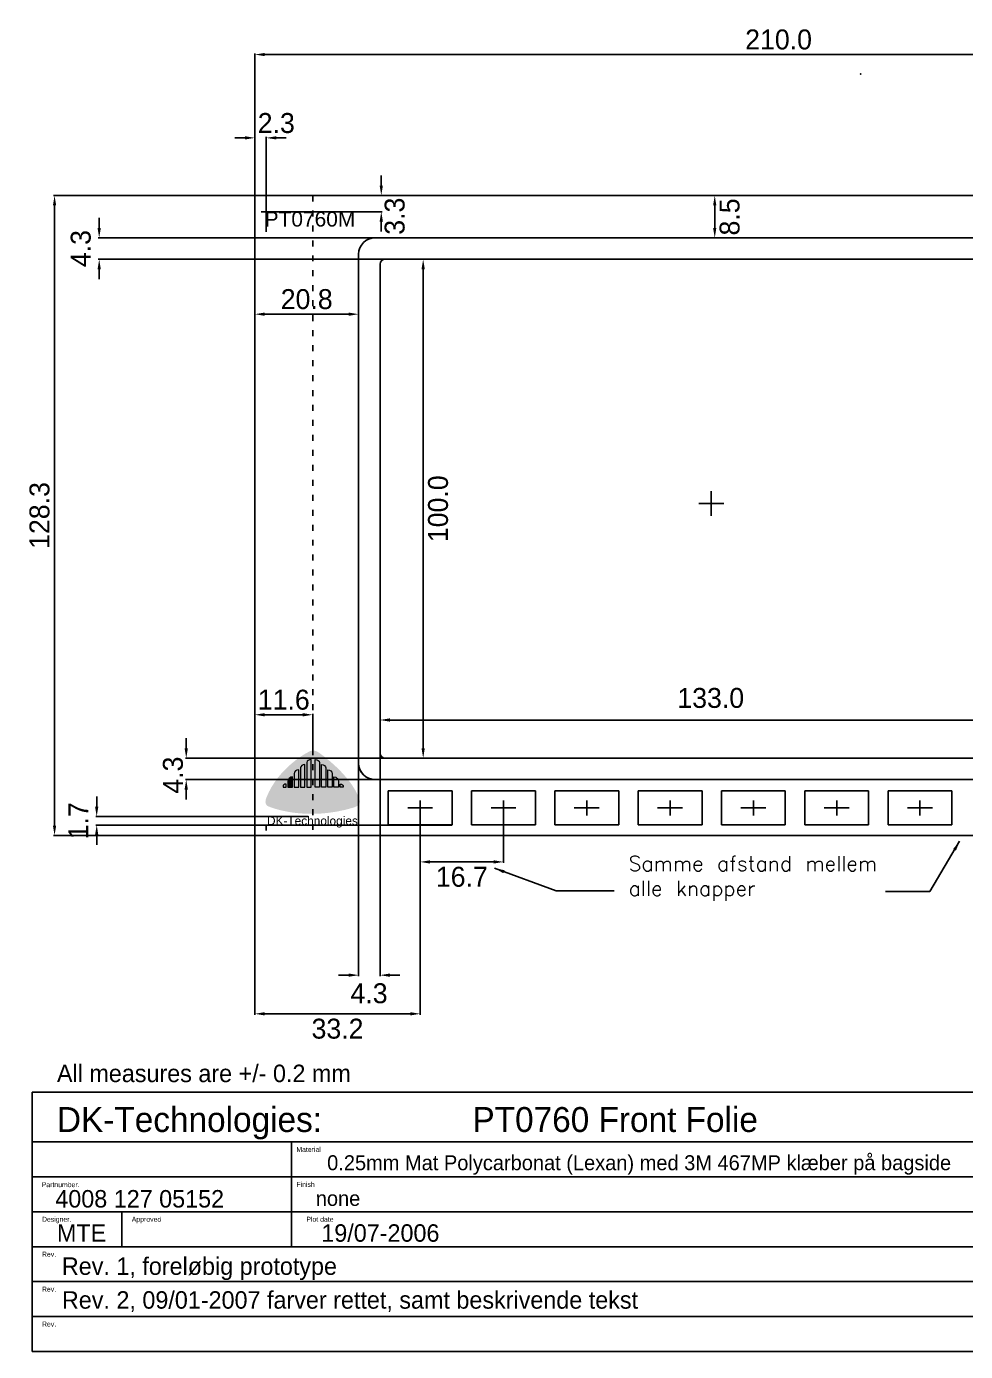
# Model space of a CAD drawing. Header units: millimetres. Extents: x 34 to 553, y -42 to 370.
# Drawn here: x 34 to 222.2, y -42.2 to 223.4 of the extents above; entities that cross this region are included whole.
import ezdxf

# ---------------------------------------------------------------- set-up
doc = ezdxf.new("R2010")
doc.units = ezdxf.units.MM
doc.linetypes.add('ACAD_ISO03W100', pattern=[30, 12, -18])
for name, color, linetype in [('Forplade', 4, 'Continuous'), ('LOGO_LARGE_IMAGE', 1, 'Continuous'), ('MSD200C', 4, 'Continuous'), ('ramme', 4, 'Continuous'), ('ramme_head', 2, 'Continuous')]:
    doc.layers.add(name, color=color, linetype=linetype)
doc.styles.add('DK-Audio', font='ARIAL.TTF')
doc.dimstyles.new('DK-audio', dxfattribs={"dimtxt": 4, "dimasz": 2, "dimexe": 0.18, "dimexo": 0.0625, "dimgap": 1, "dimtad": 2, "dimdec": 1, "dimzin": 0, "dimdsep": 46, "dimtxsty": 'Standard', "dimcen": 5, "dimadec": 1, "dimazin": 0, "dimtfac": 1, "dimtdec": 1, "dimtofl": 0, "dimtmove": 2, "dimatfit": 3, "dimfxl": 0, "dimtolj": 1, "dimtzin": 0, "dimarcsym": 0})

# ---------------------------------------------------------------- blocks, each defined once
blk = doc.blocks.new('*D22')
at = {"layer": 'DEFPOINTS', "color": 0, "ltscale": 0.1}
for p in [(39.6, 189.55), (79.75, 189.55), (79.75, 61.25)]:
    blk.add_point(p, dxfattribs=at)
at = {"layer": 'ramme', "color": 0, "lineweight": -2, "ltscale": 0.1}
for p, q in [((79.69, 189.55), (39.42, 189.55)), ((39.6, 63.25), (39.6, 187.55)), ((79.69, 61.25), (39.42, 61.25))]:
    blk.add_line(p, q, dxfattribs=at)
at = {"layer": 'ramme', "color": 0, "ltscale": 0.1}
for points in [[(39.27, 187.55), (39.93, 187.55), (39.6, 189.55)], [(39.27, 63.25), (39.93, 63.25), (39.6, 61.25)]]:
    blk.add_solid(points, dxfattribs=at)
at = {"layer": 'ramme', "color": 0, "ltscale": 0.1, "insert": (36.6, 125.4), "char_height": 4, "attachment_point": 5, "rotation": 90}
blk.add_mtext('\\A1;128.3', dxfattribs=at)
blk = doc.blocks.new('*D24')
at = {"layer": 'DEFPOINTS', "color": 0, "ltscale": 0.1}
for p in [(289.75, 217.8), (79.75, 189.55), (289.75, 189.55)]:
    blk.add_point(p, dxfattribs=at)
at = {"layer": 'ramme', "color": 0, "lineweight": -2, "ltscale": 0.1}
for p, q in [((79.75, 189.61), (79.75, 217.98)), ((289.75, 189.61), (289.75, 217.98)), ((81.75, 217.8), (287.75, 217.8))]:
    blk.add_line(p, q, dxfattribs=at)
at = {"layer": 'ramme', "color": 0, "ltscale": 0.1}
for points in [[(81.75, 218.13), (81.75, 217.47), (79.75, 217.8)], [(287.75, 218.13), (287.75, 217.47), (289.75, 217.8)]]:
    blk.add_solid(points, dxfattribs=at)
at = {"layer": 'ramme', "color": 0, "ltscale": 0.1, "insert": (184.75, 220.8), "char_height": 4, "attachment_point": 5}
blk.add_mtext('\\A1;210.0', dxfattribs=at)
blk = doc.blocks.new('*D30')
at = {"layer": 'DEFPOINTS', "color": 0, "ltscale": 0.1}
for p in [(48.55, 181.05), (106.05, 181.05), (106.05, 176.75)]:
    blk.add_point(p, dxfattribs=at)
at = {"layer": 'ramme', "color": 0, "lineweight": -2, "ltscale": 0.1}
for p, q in [((48.55, 183.05), (48.55, 185.05)), ((105.99, 181.05), (48.37, 181.05)), ((105.99, 176.75), (48.37, 176.75)), ((48.55, 174.75), (48.55, 172.75))]:
    blk.add_line(p, q, dxfattribs=at)
at = {"layer": 'ramme', "color": 0, "ltscale": 0.1}
for points in [[(48.22, 183.05), (48.88, 183.05), (48.55, 181.05)], [(48.22, 174.75), (48.88, 174.75), (48.55, 176.75)]]:
    blk.add_solid(points, dxfattribs=at)
at = {"layer": 'ramme', "color": 0, "ltscale": 0.1, "insert": (44.87, 178.9), "char_height": 4, "attachment_point": 5, "rotation": 90}
blk.add_mtext('\\A1;4.3', dxfattribs=at)
blk = doc.blocks.new('*D31')
at = {"layer": 'DEFPOINTS', "color": 0, "ltscale": 0.1}
for p in [(104.85, 77.9), (100.55, 75.8), (104.85, 33.25)]:
    blk.add_point(p, dxfattribs=at)
at = {"layer": 'ramme', "color": 0, "lineweight": -2, "ltscale": 0.1}
for p, q in [((104.85, 77.84), (104.85, 33.07)), ((100.55, 75.74), (100.55, 33.07)), ((98.55, 33.25), (96.55, 33.25)), ((106.85, 33.25), (108.85, 33.25))]:
    blk.add_line(p, q, dxfattribs=at)
at = {"layer": 'ramme', "color": 0, "ltscale": 0.1}
for points in [[(98.55, 33.58), (98.55, 32.92), (100.55, 33.25)], [(106.85, 33.58), (106.85, 32.92), (104.85, 33.25)]]:
    blk.add_solid(points, dxfattribs=at)
at = {"layer": 'ramme', "color": 0, "ltscale": 0.1, "insert": (102.65, 29.6), "char_height": 4, "attachment_point": 5}
blk.add_mtext('\\A1;4.3', dxfattribs=at)
blk = doc.blocks.new('*D32')
at = {"layer": 'DEFPOINTS', "color": 0, "ltscale": 0.1}
for p in [(79.75, 165.75), (79.75, 139.5), (100.55, 139.5)]:
    blk.add_point(p, dxfattribs=at)
at = {"layer": 'ramme', "color": 0, "lineweight": -2, "ltscale": 0.1}
for p, q in [((79.75, 139.56), (79.75, 165.93)), ((98.55, 165.75), (81.75, 165.75)), ((100.55, 139.56), (100.55, 165.93))]:
    blk.add_line(p, q, dxfattribs=at)
at = {"layer": 'ramme', "color": 0, "ltscale": 0.1}
for points in [[(81.75, 166.08), (81.75, 165.42), (79.75, 165.75)], [(98.55, 166.08), (98.55, 165.42), (100.55, 165.75)]]:
    blk.add_solid(points, dxfattribs=at)
at = {"layer": 'ramme', "color": 0, "ltscale": 0.1, "insert": (90.15, 168.75), "char_height": 4, "attachment_point": 5}
blk.add_mtext('\\A1;20.8', dxfattribs=at)
blk = doc.blocks.new('*D33')
at = {"layer": 'DEFPOINTS', "color": 0, "ltscale": 0.1}
for p in [(105.85, 76.75), (66, 72.45), (105.85, 72.45)]:
    blk.add_point(p, dxfattribs=at)
at = {"layer": 'ramme', "color": 0, "lineweight": -2, "ltscale": 0.1}
for p, q in [((66, 78.75), (66, 80.75)), ((105.79, 76.75), (65.82, 76.75)), ((105.79, 72.45), (65.82, 72.45)), ((66, 70.45), (66, 68.45))]:
    blk.add_line(p, q, dxfattribs=at)
at = {"layer": 'ramme', "color": 0, "ltscale": 0.1}
for points in [[(65.67, 78.75), (66.33, 78.75), (66, 76.75)], [(65.67, 70.45), (66.33, 70.45), (66, 72.45)]]:
    blk.add_solid(points, dxfattribs=at)
at = {"layer": 'ramme', "color": 0, "ltscale": 0.1, "insert": (63.35, 73.35), "char_height": 4, "attachment_point": 5, "rotation": 90}
blk.add_mtext('\\A1;4.3', dxfattribs=at)
blk = doc.blocks.new('*D42')
at = {"layer": 'DEFPOINTS', "color": 0, "ltscale": 0.1}
for p in [(112.9, 66.75), (129.6, 66.75), (129.6, 55.95)]:
    blk.add_point(p, dxfattribs=at)
at = {"layer": 'ramme', "color": 0, "lineweight": -2, "ltscale": 0.1}
for p, q in [((112.9, 66.69), (112.9, 55.77)), ((129.6, 66.69), (129.6, 55.77)), ((114.9, 55.95), (127.6, 55.95))]:
    blk.add_line(p, q, dxfattribs=at)
at = {"layer": 'ramme', "color": 0, "ltscale": 0.1}
for points in [[(114.9, 56.28), (114.9, 55.62), (112.9, 55.95)], [(127.6, 56.28), (127.6, 55.62), (129.6, 55.95)]]:
    blk.add_solid(points, dxfattribs=at)
at = {"layer": 'ramme', "color": 0, "ltscale": 0.1, "insert": (121.25, 52.95), "char_height": 4, "attachment_point": 5}
blk.add_mtext('\\A1;16.7', dxfattribs=at)
blk = doc.blocks.new('*D47')
at = {"layer": 'DEFPOINTS', "color": 0, "ltscale": 0.1}
for p in [(104.85, 153.7), (237.85, 153.75), (104.85, 84.4)]:
    blk.add_point(p, dxfattribs=at)
at = {"layer": 'ramme', "color": 0, "lineweight": -2, "ltscale": 0.1}
for p, q in [((104.85, 153.64), (104.85, 84.22)), ((237.85, 153.69), (237.85, 84.22)), ((235.85, 84.4), (106.85, 84.4))]:
    blk.add_line(p, q, dxfattribs=at)
at = {"layer": 'ramme', "color": 0, "ltscale": 0.1}
for points in [[(106.85, 84.73), (106.85, 84.07), (104.85, 84.4)], [(235.85, 84.73), (235.85, 84.07), (237.85, 84.4)]]:
    blk.add_solid(points, dxfattribs=at)
at = {"layer": 'ramme', "color": 0, "ltscale": 0.1, "insert": (171.15, 88.8), "char_height": 4, "attachment_point": 5}
blk.add_mtext('\\A1;133.0', dxfattribs=at)
blk = doc.blocks.new('*D48')
at = {"layer": 'DEFPOINTS', "color": 0, "ltscale": 0.1}
for p in [(105.95, 176.75), (105.9, 76.75), (113.5, 76.75)]:
    blk.add_point(p, dxfattribs=at)
at = {"layer": 'ramme', "color": 0, "lineweight": -2, "ltscale": 0.1}
for p, q in [((106.01, 176.75), (113.68, 176.75)), ((113.5, 174.75), (113.5, 78.75)), ((105.96, 76.75), (113.68, 76.75))]:
    blk.add_line(p, q, dxfattribs=at)
at = {"layer": 'ramme', "color": 0, "ltscale": 0.1}
for points in [[(113.17, 174.75), (113.83, 174.75), (113.5, 176.75)], [(113.17, 78.75), (113.83, 78.75), (113.5, 76.75)]]:
    blk.add_solid(points, dxfattribs=at)
at = {"layer": 'ramme', "color": 0, "ltscale": 0.1, "insert": (116.5, 126.75), "char_height": 4, "attachment_point": 5, "rotation": 90}
blk.add_mtext('\\A1;100.0', dxfattribs=at)
blk = doc.blocks.new('*D49')
at = {"layer": 'DEFPOINTS', "color": 0, "ltscale": 0.1}
for p in [(158.2, 189.55), (171.95, 189.55), (158.2, 181.05)]:
    blk.add_point(p, dxfattribs=at)
at = {"layer": 'ramme', "color": 0, "lineweight": -2, "ltscale": 0.1}
for p, q in [((158.26, 189.55), (172.13, 189.55)), ((171.95, 183.05), (171.95, 187.55)), ((158.26, 181.05), (172.13, 181.05))]:
    blk.add_line(p, q, dxfattribs=at)
at = {"layer": 'ramme', "color": 0, "ltscale": 0.1}
for points in [[(171.62, 187.55), (172.28, 187.55), (171.95, 189.55)], [(171.62, 183.05), (172.28, 183.05), (171.95, 181.05)]]:
    blk.add_solid(points, dxfattribs=at)
at = {"layer": 'ramme', "color": 0, "ltscale": 0.1, "insert": (174.95, 185.25), "char_height": 4, "attachment_point": 5, "rotation": 90}
blk.add_mtext('\\A1;8.5', dxfattribs=at)
blk = doc.blocks.new('*D50')
at = {"layer": 'DEFPOINTS', "color": 0, "ltscale": 0.1}
for p in [(79.75, 201.1), (79.75, 186.3), (82.05, 186.3)]:
    blk.add_point(p, dxfattribs=at)
at = {"layer": 'ramme', "color": 0, "lineweight": -2, "ltscale": 0.1}
for p, q in [((77.75, 201.1), (75.75, 201.1)), ((79.75, 186.36), (79.75, 201.28)), ((82.05, 186.36), (82.05, 201.28)), ((84.05, 201.1), (86.05, 201.1))]:
    blk.add_line(p, q, dxfattribs=at)
at = {"layer": 'ramme', "color": 0, "ltscale": 0.1}
for points in [[(77.75, 201.43), (77.75, 200.77), (79.75, 201.1)], [(84.05, 201.43), (84.05, 200.77), (82.05, 201.1)]]:
    blk.add_solid(points, dxfattribs=at)
at = {"layer": 'ramme', "color": 0, "ltscale": 0.1, "insert": (84.05, 204.05), "char_height": 4, "attachment_point": 5}
blk.add_mtext('\\A1;2.3', dxfattribs=at)
blk = doc.blocks.new('*D51')
at = {"layer": 'DEFPOINTS', "color": 0, "ltscale": 0.1}
for p in [(99.55, 189.55), (105.1, 189.55), (99.55, 186.3)]:
    blk.add_point(p, dxfattribs=at)
at = {"layer": 'ramme', "color": 0, "lineweight": -2, "ltscale": 0.1}
for p, q in [((105.1, 191.55), (105.1, 193.55)), ((99.61, 189.55), (105.28, 189.55)), ((99.61, 186.3), (105.28, 186.3)), ((105.1, 184.3), (105.1, 182.3))]:
    blk.add_line(p, q, dxfattribs=at)
at = {"layer": 'ramme', "color": 0, "ltscale": 0.1}
for points in [[(104.77, 191.55), (105.43, 191.55), (105.1, 189.55)], [(104.77, 184.3), (105.43, 184.3), (105.1, 186.3)]]:
    blk.add_solid(points, dxfattribs=at)
at = {"layer": 'ramme', "color": 0, "ltscale": 0.1, "insert": (107.8, 185.4), "char_height": 4, "attachment_point": 5, "rotation": 90}
blk.add_mtext('\\A1;3.3', dxfattribs=at)
blk = doc.blocks.new('*D60')
at = {"layer": 'DEFPOINTS', "color": 0, "ltscale": 0.1}
for p in [(112.9, 66.75), (79.75, 61.25), (79.75, 25.5)]:
    blk.add_point(p, dxfattribs=at)
at = {"layer": 'ramme', "color": 0, "lineweight": -2, "ltscale": 0.1}
for p, q in [((112.9, 66.69), (112.9, 25.32)), ((79.75, 61.19), (79.75, 25.32)), ((110.9, 25.5), (81.75, 25.5))]:
    blk.add_line(p, q, dxfattribs=at)
at = {"layer": 'ramme', "color": 0, "ltscale": 0.1}
for points in [[(81.75, 25.83), (81.75, 25.17), (79.75, 25.5)], [(110.9, 25.83), (110.9, 25.17), (112.9, 25.5)]]:
    blk.add_solid(points, dxfattribs=at)
at = {"layer": 'ramme', "color": 0, "ltscale": 0.1, "insert": (96.33, 22.5), "char_height": 4, "attachment_point": 5}
blk.add_mtext('\\A1;33.2', dxfattribs=at)
blk = doc.blocks.new('*D66')
at = {"layer": 'DEFPOINTS', "color": 0, "ltscale": 0.1}
for p in [(48.05, 65.05), (90.5, 65.05), (90.5, 63.35)]:
    blk.add_point(p, dxfattribs=at)
at = {"layer": 'ramme', "color": 0, "lineweight": -2, "ltscale": 0.1}
for p, q in [((48.05, 67.05), (48.05, 69.05)), ((90.44, 65.05), (47.87, 65.05)), ((90.44, 63.35), (47.87, 63.35)), ((48.05, 61.35), (48.05, 59.35))]:
    blk.add_line(p, q, dxfattribs=at)
at = {"layer": 'ramme', "color": 0, "ltscale": 0.1}
for points in [[(47.72, 67.05), (48.38, 67.05), (48.05, 65.05)], [(47.72, 61.35), (48.38, 61.35), (48.05, 63.35)]]:
    blk.add_solid(points, dxfattribs=at)
at = {"layer": 'ramme', "color": 0, "ltscale": 0.1, "insert": (44.37, 64.2), "char_height": 4, "attachment_point": 5, "rotation": 90}
blk.add_mtext('\\A1;1.7', dxfattribs=at)
blk = doc.blocks.new('*D69')
at = {"layer": 'DEFPOINTS', "color": 0, "ltscale": 0.1}
for p in [(79.75, 85.45), (79.75, 78.25), (91.35, 78.25)]:
    blk.add_point(p, dxfattribs=at)
at = {"layer": 'ramme', "color": 0, "lineweight": -2, "ltscale": 0.1}
for p, q in [((79.75, 78.31), (79.75, 85.63)), ((89.35, 85.45), (81.75, 85.45)), ((91.35, 78.31), (91.35, 85.63))]:
    blk.add_line(p, q, dxfattribs=at)
at = {"layer": 'ramme', "color": 0, "ltscale": 0.1}
for points in [[(81.75, 85.78), (81.75, 85.12), (79.75, 85.45)], [(89.35, 85.78), (89.35, 85.12), (91.35, 85.45)]]:
    blk.add_solid(points, dxfattribs=at)
at = {"layer": 'ramme', "color": 0, "ltscale": 0.1, "insert": (85.55, 88.45), "char_height": 4, "attachment_point": 5}
blk.add_mtext('\\A1;11.6', dxfattribs=at)

msp = doc.modelspace()

# ---------------------------------------------------------------- hatches: boundary and pattern name
at = {"linetype": 'Continuous', "lineweight": 0}
h = msp.add_hatch(color=256, dxfattribs=at)
edge = h.paths.add_edge_path()
edge.add_spline(control_points=[(88.9, 74.8), (88.9, 75.12), (89.3, 75.5), (89.8, 75.5), (89.8, 75.5), (89.79, 74.93), (89.79, 74.93), (89.79, 74.93), (89.79, 70.93), (89.79, 70.93), (89.79, 70.93), (88.9, 70.93), (88.9, 70.93), (88.9, 70.93), (88.9, 74.8), (88.9, 74.8)], knot_values=[0, 0, 0, 0, 1, 1, 1, 2, 2, 2, 3, 3, 3, 4, 4, 4, 5, 5, 5, 5], degree=3, periodic=0)
edge = h.paths.add_edge_path()
edge.add_spline(control_points=[(90.16, 75.91), (90.16, 76.21), (90.56, 76.45), (91.06, 76.45), (91.06, 76.45), (91.05, 75.92), (91.05, 75.92), (91.05, 75.92), (91.05, 70.93), (91.05, 70.93), (91.05, 70.93), (90.16, 70.93), (90.16, 70.93), (90.16, 70.93), (90.16, 75.91), (90.16, 75.91)], knot_values=[0, 0, 0, 0, 1, 1, 1, 2, 2, 2, 3, 3, 3, 4, 4, 4, 5, 5, 5, 5], degree=3, periodic=0)
edge = h.paths.add_edge_path()
edge.add_spline(control_points=[(92.74, 75.91), (92.74, 76.21), (92.34, 76.45), (91.84, 76.45), (91.84, 76.45), (91.85, 75.92), (91.85, 75.92), (91.85, 75.92), (91.85, 70.93), (91.85, 70.93), (91.85, 70.93), (92.74, 70.93), (92.74, 70.93), (92.74, 70.93), (92.74, 75.91), (92.74, 75.91)], knot_values=[0, 0, 0, 0, 1, 1, 1, 2, 2, 2, 3, 3, 3, 4, 4, 4, 5, 5, 5, 5], degree=3, periodic=0)
edge = h.paths.add_edge_path()
edge.add_spline(control_points=[(94, 74.8), (94, 75.12), (93.6, 75.5), (93.1, 75.5), (93.1, 75.5), (93.11, 74.93), (93.11, 74.93), (93.11, 74.93), (93.11, 70.93), (93.11, 70.93), (93.11, 70.93), (94, 70.93), (94, 70.93), (94, 70.93), (94, 74.8), (94, 74.8)], knot_values=[0, 0, 0, 0, 1, 1, 1, 2, 2, 2, 3, 3, 3, 4, 4, 4, 5, 5, 5, 5], degree=3, periodic=0)
edge = h.paths.add_edge_path()
edge.add_spline(control_points=[(95.26, 73.68), (95.26, 74), (94.85, 74.44), (94.36, 74.44), (94.36, 74.44), (94.36, 73.74), (94.36, 73.74), (94.36, 73.74), (94.36, 70.93), (94.36, 70.93), (94.36, 70.93), (95.26, 70.93), (95.26, 70.93), (95.26, 70.93), (95.26, 73.68), (95.26, 73.68)], knot_values=[0, 0, 0, 0, 1, 1, 1, 2, 2, 2, 3, 3, 3, 4, 4, 4, 5, 5, 5, 5], degree=3, periodic=0)
edge = h.paths.add_edge_path()
edge.add_spline(control_points=[(96.51, 72.16), (96.51, 72.45), (96.11, 73.03), (95.61, 73.03), (95.61, 73.03), (95.62, 72.2), (95.62, 72.2), (95.62, 72.2), (95.62, 70.93), (95.62, 70.93), (95.62, 70.93), (96.51, 70.93), (96.51, 70.93), (96.51, 70.93), (96.51, 72.16), (96.51, 72.16)], knot_values=[0, 0, 0, 0, 1, 1, 1, 2, 2, 2, 3, 3, 3, 4, 4, 4, 5, 5, 5, 5], degree=3, periodic=0)
edge = h.paths.add_edge_path()
edge.add_spline(control_points=[(97.49, 71.14), (97.49, 71.35), (97.21, 71.57), (96.86, 71.57), (96.86, 71.57), (96.87, 71.14), (96.87, 71.14), (96.87, 71.14), (96.87, 70.94), (96.87, 70.94), (96.87, 70.94), (97.49, 70.94), (97.49, 70.94), (97.49, 70.94), (97.49, 71.14), (97.49, 71.14)], knot_values=[0, 0, 0, 0, 1, 1, 1, 2, 2, 2, 3, 3, 3, 4, 4, 4, 5, 5, 5, 5], degree=3, periodic=0)
edge = h.paths.add_edge_path()
edge.add_spline(control_points=[(85.41, 71.14), (85.41, 71.35), (85.69, 71.57), (86.04, 71.57), (86.04, 71.57), (86.03, 71.14), (86.03, 71.14), (86.03, 71.14), (86.03, 70.94), (86.03, 70.94), (86.03, 70.94), (85.41, 70.94), (85.41, 70.94), (85.41, 70.94), (85.41, 71.14), (85.41, 71.14)], knot_values=[0, 0, 0, 0, 1, 1, 1, 2, 2, 2, 3, 3, 3, 4, 4, 4, 5, 5, 5, 5], degree=3, periodic=0)
h = msp.add_hatch(color=256, dxfattribs=at)
edge = h.paths.add_edge_path()
edge.add_spline(control_points=[(87.64, 73.68), (87.64, 74), (88.05, 74.44), (88.54, 74.44), (88.54, 74.44), (88.54, 73.74), (88.54, 73.74), (88.54, 73.74), (88.54, 70.93), (88.54, 70.93), (88.54, 70.93), (87.64, 70.93), (87.64, 70.93), (87.64, 70.93), (87.64, 73.68), (87.64, 73.68)], knot_values=[0, 0, 0, 0, 1, 1, 1, 2, 2, 2, 3, 3, 3, 4, 4, 4, 5, 5, 5, 5], degree=3, periodic=0)
h = msp.add_hatch(color=256, dxfattribs=at)
edge = h.paths.add_edge_path()
edge.add_spline(control_points=[(86.39, 72.16), (86.39, 72.45), (86.79, 73.03), (87.29, 73.03), (87.29, 73.03), (87.28, 72.2), (87.28, 72.2), (87.28, 72.2), (87.28, 70.93), (87.28, 70.93), (87.28, 70.93), (86.39, 70.93), (86.39, 70.93), (86.39, 70.93), (86.39, 72.16), (86.39, 72.16)], knot_values=[0, 0, 0, 0, 1, 1, 1, 2, 2, 2, 3, 3, 3, 4, 4, 4, 5, 5, 5, 5], degree=3, periodic=0)
at = {"layer": 'LOGO_LARGE_IMAGE', "lineweight": 0}
h = msp.add_hatch(color=1, dxfattribs=at)
h.dxf.hatch_style = 2
edge = h.paths.add_edge_path()
edge.add_spline(control_points=[(90.32, 77.89), (90.32, 77.89), (84.47, 74.94), (82.05, 68.8), (81.45, 67.29), (82.61, 67.03), (82.61, 67.03), (82.61, 67.03), (89.81, 63.92), (99.5, 66.83), (101.46, 67.42), (100.64, 68.65), (100.64, 68.65), (100.64, 68.65), (99.57, 72.79), (92.64, 77.84), (91.38, 78.75), (90.32, 77.89), (90.32, 77.89)], knot_values=[0, 0, 0, 0, 1, 1, 1, 2, 2, 2, 3, 3, 3, 4, 4, 4, 5, 5, 5, 6, 6, 6, 6], degree=3, periodic=0)
h = msp.add_hatch(color=250, dxfattribs=at)
h.dxf.hatch_style = 2
edge = h.paths.add_edge_path()
edge.add_spline(control_points=[(85.6, 69.26), (84.73, 69.26), (84.73, 70.15), (84.73, 70.15), (84.73, 70.15), (90.09, 70.15), (90.09, 70.15), (90.09, 70.15), (91.06, 70.12), (91.06, 69.04), (91.06, 68.07), (90.39, 67.82), (90.09, 67.82), (89.8, 67.82), (83.76, 67.82), (83.76, 67.82), (83.76, 67.82), (83.74, 68.7), (84.7, 68.7), (84.7, 68.7), (90, 68.7), (90, 68.7), (90, 68.7), (90.22, 68.73), (90.22, 69.04), (90.22, 69.25), (89.96, 69.28), (89.96, 69.28), (89.96, 69.28), (86.15, 69.26), (85.6, 69.26)], knot_values=[0, 0, 0, 0, 1, 1, 1, 2, 2, 2, 3, 3, 3, 4, 4, 4, 5, 5, 5, 6, 6, 6, 7, 7, 7, 8, 8, 8, 9, 9, 9, 10, 10, 10, 10], degree=3, periodic=0)
h = msp.add_hatch(color=250, dxfattribs=at)
h.dxf.hatch_style = 2
edge = h.paths.add_edge_path()
edge.add_spline(control_points=[(91.88, 70.16), (91.88, 70.16), (91.88, 67.83), (91.88, 67.83), (91.88, 67.83), (92.75, 67.83), (92.75, 67.83), (92.75, 67.83), (92.75, 68.01), (92.75, 68.01), (92.75, 68.01), (92.73, 68.16), (92.9, 68.23), (92.97, 68.26), (93.19, 68.23), (93.19, 68.23), (93.19, 68.23), (99.23, 67.83), (99.23, 67.83), (99.23, 67.83), (99, 68.48), (98.44, 68.63), (98.23, 68.69), (96.24, 68.76), (94.97, 68.86), (94.03, 68.94), (93.07, 68.94), (94.97, 69.09), (96.21, 69.18), (97.26, 69.26), (97.44, 69.28), (97.98, 69.34), (98.24, 70.17), (98.24, 70.17), (98.24, 70.17), (93.2, 69.75), (93.2, 69.75), (93.2, 69.75), (92.99, 69.72), (92.93, 69.74), (92.73, 69.8), (92.75, 69.99), (92.75, 69.99), (92.75, 69.99), (92.75, 70.16), (92.75, 70.16), (92.75, 70.16), (91.88, 70.16), (91.88, 70.16)], knot_values=[0, 0, 0, 0, 1, 1, 1, 2, 2, 2, 3, 3, 3, 4, 4, 4, 5, 5, 5, 6, 6, 6, 7, 7, 7, 8, 8, 8, 9, 9, 9, 10, 10, 10, 11, 11, 11, 12, 12, 12, 13, 13, 13, 14, 14, 14, 15, 15, 15, 16, 16, 16, 16], degree=3, periodic=0)

# ---------------------------------------------------------------- linework, layer by layer
at = {"layer": 'LOGO_LARGE_IMAGE', "color": 7, "lineweight": 0}
for points in [[(87.64, 73.68), (87.64, 74), (88.05, 74.44), (88.54, 74.44), (88.54, 74.44), (88.54, 73.74), (88.54, 73.74), (88.54, 73.74), (88.54, 70.93), (88.54, 70.93), (88.54, 70.93), (87.64, 70.93), (87.64, 70.93), (87.64, 70.93), (87.64, 73.68), (87.64, 73.68)], [(88.9, 74.8), (88.9, 75.12), (89.3, 75.5), (89.8, 75.5), (89.8, 75.5), (89.79, 74.93), (89.79, 74.93), (89.79, 74.93), (89.79, 70.93), (89.79, 70.93), (89.79, 70.93), (88.9, 70.93), (88.9, 70.93), (88.9, 70.93), (88.9, 74.8), (88.9, 74.8)], [(90.16, 75.91), (90.16, 76.21), (90.56, 76.45), (91.06, 76.45), (91.06, 76.45), (91.05, 75.92), (91.05, 75.92), (91.05, 75.92), (91.05, 70.93), (91.05, 70.93), (91.05, 70.93), (90.16, 70.93), (90.16, 70.93), (90.16, 70.93), (90.16, 75.91), (90.16, 75.91)], [(92.74, 75.91), (92.74, 76.21), (92.34, 76.45), (91.84, 76.45), (91.84, 76.45), (91.85, 75.92), (91.85, 75.92), (91.85, 75.92), (91.85, 70.93), (91.85, 70.93), (91.85, 70.93), (92.74, 70.93), (92.74, 70.93), (92.74, 70.93), (92.74, 75.91), (92.74, 75.91)], [(94, 74.8), (94, 75.12), (93.6, 75.5), (93.1, 75.5), (93.1, 75.5), (93.11, 74.93), (93.11, 74.93), (93.11, 74.93), (93.11, 70.93), (93.11, 70.93), (93.11, 70.93), (94, 70.93), (94, 70.93), (94, 70.93), (94, 74.8), (94, 74.8)], [(95.26, 73.68), (95.26, 74), (94.85, 74.44), (94.36, 74.44), (94.36, 74.44), (94.36, 73.74), (94.36, 73.74), (94.36, 73.74), (94.36, 70.93), (94.36, 70.93), (94.36, 70.93), (95.26, 70.93), (95.26, 70.93), (95.26, 70.93), (95.26, 73.68), (95.26, 73.68)], [(86.39, 72.16), (86.39, 72.45), (86.79, 73.03), (87.29, 73.03), (87.29, 73.03), (87.28, 72.2), (87.28, 72.2), (87.28, 72.2), (87.28, 70.93), (87.28, 70.93), (87.28, 70.93), (86.39, 70.93), (86.39, 70.93), (86.39, 70.93), (86.39, 72.16), (86.39, 72.16)], [(96.51, 72.16), (96.51, 72.45), (96.11, 73.03), (95.61, 73.03), (95.61, 73.03), (95.62, 72.2), (95.62, 72.2), (95.62, 72.2), (95.62, 70.93), (95.62, 70.93), (95.62, 70.93), (96.51, 70.93), (96.51, 70.93), (96.51, 70.93), (96.51, 72.16), (96.51, 72.16)], [(85.41, 71.14), (85.41, 71.35), (85.69, 71.57), (86.04, 71.57), (86.04, 71.57), (86.03, 71.14), (86.03, 71.14), (86.03, 71.14), (86.03, 70.94), (86.03, 70.94), (86.03, 70.94), (85.41, 70.94), (85.41, 70.94), (85.41, 70.94), (85.41, 71.14), (85.41, 71.14)], [(97.49, 71.14), (97.49, 71.35), (97.21, 71.57), (96.86, 71.57), (96.86, 71.57), (96.87, 71.14), (96.87, 71.14), (96.87, 71.14), (96.87, 70.94), (96.87, 70.94), (96.87, 70.94), (97.49, 70.94), (97.49, 70.94), (97.49, 70.94), (97.49, 71.14), (97.49, 71.14)]]:
    msp.add_open_spline(points, degree=3, knots=[0, 0, 0, 0, 1, 1, 1, 2, 2, 2, 3, 3, 3, 4, 4, 4, 5, 5, 5, 5], dxfattribs=at)
at = {"layer": 'ramme', "color": 0, "ltscale": 0.1}
for p, q in [((289.75, 189.55), (79.75, 189.55)), ((79.75, 189.55), (79.75, 61.25)), ((79.75, 189.55), (79.75, 61.25)), ((82.05, 189.55), (82.05, 183.27)), ((100.55, 186.27), (81.05, 186.27)), ((82.05, 188.55), (82.05, 183.27)), ((82.05, 187.27), (82.05, 182.27)), ((103.85, 181.07), (238.85, 181.07)), ((100.55, 177.77), (100.55, 75.77)), ((104.85, 175.77), (104.85, 77.77)), ((236.85, 176.77), (105.85, 176.77)), ((105.85, 176.77), (236.85, 176.77)), ((171.25, 130.3), (171.25, 125.3)), ((168.75, 127.8), (173.75, 127.8)), ((173.75, 127.8), (168.75, 127.8)), ((100.55, 75.75), (100.55, 61.25)), ((236.85, 76.77), (105.85, 76.77)), ((103.85, 72.47), (238.85, 72.47)), ((236.85, 72.47), (105.85, 72.47)), ((106.5, 70.17), (106.5, 63.37)), ((119.3, 70.17), (106.5, 70.17)), ((119.3, 70.17), (119.3, 63.37)), ((123.2, 70.17), (123.2, 63.37)), ((136, 70.17), (123.2, 70.17)), ((136, 70.17), (136, 63.37)), ((139.9, 70.17), (139.9, 63.37)), ((139.9, 70.17), (139.9, 63.37)), ((152.7, 70.17), (139.9, 70.17)), ((152.7, 70.17), (152.7, 63.37)), ((156.6, 70.17), (156.6, 63.37)), ((169.4, 70.17), (156.6, 70.17)), ((169.4, 70.17), (169.4, 63.37)), ((173.3, 70.17), (173.3, 63.37)), ((173.3, 70.17), (173.3, 63.37)), ((173.3, 70.17), (173.3, 63.37)), ((186.1, 70.17), (173.3, 70.17)), ((186.1, 70.17), (186.1, 63.37)), ((190, 70.17), (190, 63.37)), ((202.8, 70.17), (190, 70.17)), ((202.8, 70.17), (202.8, 63.37)), ((206.7, 70.17), (206.7, 63.37)), ((219.5, 70.17), (206.7, 70.17)), ((219.5, 70.17), (219.5, 63.37)), ((115.4, 66.77), (110.4, 66.77)), ((115.4, 66.77), (110.4, 66.77)), ((112.9, 68.27), (112.9, 65.27)), ((112.9, 68.27), (112.9, 65.27)), ((132.1, 66.77), (127.1, 66.77)), ((132.1, 66.77), (127.1, 66.77)), ((129.6, 68.27), (129.6, 65.27)), ((129.6, 68.27), (129.6, 65.27)), ((148.8, 66.77), (143.8, 66.77)), ((148.8, 66.77), (143.8, 66.77)), ((146.3, 68.27), (146.3, 65.27)), ((146.3, 68.27), (146.3, 65.27)), ((165.5, 66.77), (160.5, 66.77)), ((165.5, 66.77), (160.5, 66.77)), ((163, 68.27), (163, 65.27)), ((169.4, 68.27), (169.4, 63.37)), ((182.2, 66.77), (177.2, 66.77)), ((182.2, 66.77), (177.2, 66.77)), ((179.7, 68.27), (179.7, 65.27)), ((179.7, 68.27), (179.7, 65.27)), ((198.9, 66.77), (193.9, 66.77)), ((198.9, 66.77), (193.9, 66.77)), ((196.4, 68.27), (196.4, 65.27)), ((196.4, 68.27), (196.4, 65.27)), ((215.6, 66.77), (210.6, 66.77)), ((215.6, 66.77), (210.6, 66.77)), ((213.1, 68.27), (213.1, 65.27)), ((213.1, 68.27), (213.1, 65.27)), ((289.75, 61.25), (79.75, 61.25)), ((289.75, 61.25), (79.75, 61.25)), ((82.05, 63.35), (119.3, 63.35)), ((82.05, 63.35), (82.05, 62.25)), ((119.3, 63.37), (106.5, 63.37)), ((136, 63.37), (123.2, 63.37)), ((152.7, 63.37), (139.9, 63.37)), ((169.4, 63.37), (156.6, 63.37)), ((186.1, 63.37), (173.3, 63.37)), ((202.8, 63.37), (190, 63.37)), ((219.5, 63.37), (206.7, 63.37))]:
    msp.add_line(p, q, dxfattribs=at)
at = {"layer": 'ramme', "color": 5, "linetype": 'ACAD_ISO03W100', "ltscale": 0.1}
msp.add_line((91.35, 189.55), (91.35, 61.25), dxfattribs=at)
at = {"layer": 'ramme', "color": 0, "ltscale": 0.1}
for centre, radius, start, end in [((103.85, 177.77), 3.3, 90, 180), ((105.85, 175.77), 1, 90, 180), ((105.85, 77.77), 1, 180, 270), ((103.85, 75.77), 3.3, 180, 270), ((103.85, 75.75), 3.3, 180, 270)]:
    msp.add_arc(centre, radius, start, end, dxfattribs=at)
msp.add_point((201.18, 213.93), dxfattribs=at)
at = {"layer": 'ramme_head', "color": 0}
for p, q in [((35.08, -42.19), (35.08, 9.81)), ((35.08, 9.81), (293.66, 9.81)), ((35.08, -0.19), (293.66, -0.19)), ((87.08, -0.19), (87.08, -7.19)), ((35.08, -7.19), (293.66, -7.19)), ((87.08, -7.19), (87.08, -14.19)), ((35.08, -14.19), (293.66, -14.19)), ((53.08, -14.19), (53.08, -21.19)), ((87.08, -14.19), (87.08, -21.19)), ((35.08, -21.19), (293.66, -21.19)), ((35.08, -28.19), (293.66, -28.19)), ((35.08, -35.19), (293.66, -35.19)), ((293.66, -42.19), (35.08, -42.19))]:
    msp.add_line(p, q, dxfattribs=at)

# ---------------------------------------------------------------- texts
at = {"layer": 'Forplade', "color": 0, "style": 'DK-Audio'}
msp.add_text('DK-Technologies', height=1.7, dxfattribs=at).set_placement((82.19, 63.35))
at = {"layer": 'MSD200C', "color": 0, "style": 'DK-Audio'}
msp.add_text('PT0760M', height=3, dxfattribs=at).set_placement((81.72, 183.32))
at = {"layer": 'ramme', "color": 0, "ltscale": 0.1, "insert": (154.68, 57.13), "char_height": 3, "width": 55.05, "attachment_point": 1, "style": 'DK-Audio'}
msp.add_mtext('{\\Ftxt.shx;Samme afstand mellem alle knapper}', dxfattribs=at)
at = {"layer": 'ramme_head', "color": 0}
for s, height, p in [('All measures are +/- 0.2 mm', 3.5, (40.08, 11.81)), ('DK-Technologies:', 5, (40.08, 1.81)), ('PT0760 Front Folie', 5, (123.38, 1.81)), ('Material', 1, (88.08, -2.19)), ('0.25mm Mat Polycarbonat (Lexan) med 3M 467MP klæber på bagside', 3, (94.25, -5.85)), ('Partnumber.', 1, (37.02, -9.25)), ('4008 127 05152', 3.5, (39.75, -13.33)), ('Finish', 1, (88.08, -9.19)), ('none', 3, (91.97, -13)), ('Designer.', 1, (37.08, -16.19)), ('Approved', 1, (55.08, -16.19)), ('Plot date', 1, (90.08, -16.19)), ('MTE', 3.5, (40.08, -20.19)), ('19/07-2006', 3.5, (93.08, -20.19)), ('Rev.', 1, (37.08, -23.19)), ('Rev. 1, foreløbig prototype', 3.5, (41.07, -26.83)), ('Rev.', 1, (37.08, -30.19)), ('Rev. 2, 09/01-2007 farver rettet, samt beskrivende tekst', 3.5, (41.08, -33.61)), ('Rev.', 1, (37.08, -37.19))]:
    msp.add_text(s, height=height, dxfattribs=at).set_placement(p)

# ---------------------------------------------------------------- dimensions: what is measured, and where the dimension line sits
at = {"layer": 'ramme', "color": 5, "ltscale": 0.1}
for base, p1, p2, picture, middle in [((289.75, 217.8), (79.75, 189.55), (289.75, 189.55), '*D24', (184.75, 220.8)), ((79.75, 165.75), (100.55, 139.5), (79.75, 139.5), '*D32', (90.15, 168.75)), ((79.75, 85.45), (91.35, 78.25), (79.75, 78.25), '*D69', (85.55, 88.45)), ((79.75, 25.5), (112.9, 66.75), (79.75, 61.25), '*D60', (96.325, 22.5)), ((129.6, 55.95), (112.9, 66.75), (129.6, 66.75), '*D42', (121.25, 52.95))]:
    dim = msp.add_linear_dim(base=base, p1=p1, p2=p2, dimstyle='DK-audio', dxfattribs=at)
    dim.commit()
    dim.dimension.update_dxf_attribs({"geometry": picture, "text_midpoint": middle})
for base, p1, p2, picture, middle in [((79.75, 201.1), (82.05, 186.3), (79.75, 186.3), '*D50', (84.05, 204.05)), ((104.85, 84.4), (237.85, 153.75), (104.85, 153.7), '*D47', (171.15, 88.8)), ((104.85, 33.25), (100.55, 75.8), (104.85, 77.9), '*D31', (102.65, 29.6))]:
    dim = msp.add_linear_dim(base=base, p1=p1, p2=p2, dimstyle='DK-audio', dxfattribs=at)
    dim.commit()
    dim.dimension.update_dxf_attribs({"geometry": picture, "text_midpoint": middle, "dimtype": 160})
for base, p1, p2, picture, middle in [((105.1, 189.55), (99.55, 186.3), (99.55, 189.55), '*D51', (107.8, 185.4)), ((171.95, 189.55), (158.2, 181.05), (158.2, 189.55), '*D49', (174.95, 185.25)), ((66, 72.45), (105.85, 76.75), (105.85, 72.45), '*D33', (63.35, 73.35))]:
    dim = msp.add_linear_dim(base=base, p1=p1, p2=p2, angle=90, dimstyle='DK-audio', dxfattribs=at)
    dim.commit()
    dim.dimension.update_dxf_attribs({"geometry": picture, "text_midpoint": middle, "dimtype": 160})
for base, p1, p2, picture, middle in [((39.6, 189.55), (79.75, 61.25), (79.75, 189.55), '*D22', (36.6, 125.4)), ((48.55, 181.05), (106.05, 176.75), (106.05, 181.05), '*D30', (44.87, 178.9)), ((113.5, 76.75), (105.95, 176.75), (105.9, 76.75), '*D48', (116.5, 126.75)), ((48.05, 65.05), (90.5, 63.35), (90.5, 65.05), '*D66', (44.37, 64.2))]:
    dim = msp.add_linear_dim(base=base, p1=p1, p2=p2, angle=90, dimstyle='DK-audio', dxfattribs=at)
    dim.commit()
    dim.dimension.update_dxf_attribs({"geometry": picture, "text_midpoint": middle})

# ---------------------------------------------------------------- leaders
for points in [[(221.05, 60.1), (215.1, 50.05), (206.2, 50.05)], [(127.82, 54.68), (140.17, 50.13), (151.77, 50.13)]]:
    msp.add_leader(points, dimstyle='DK-audio', override={"dimgap": 1, "dimtad": 0}, dxfattribs=at)

doc.saveas('drawing.dxf')
